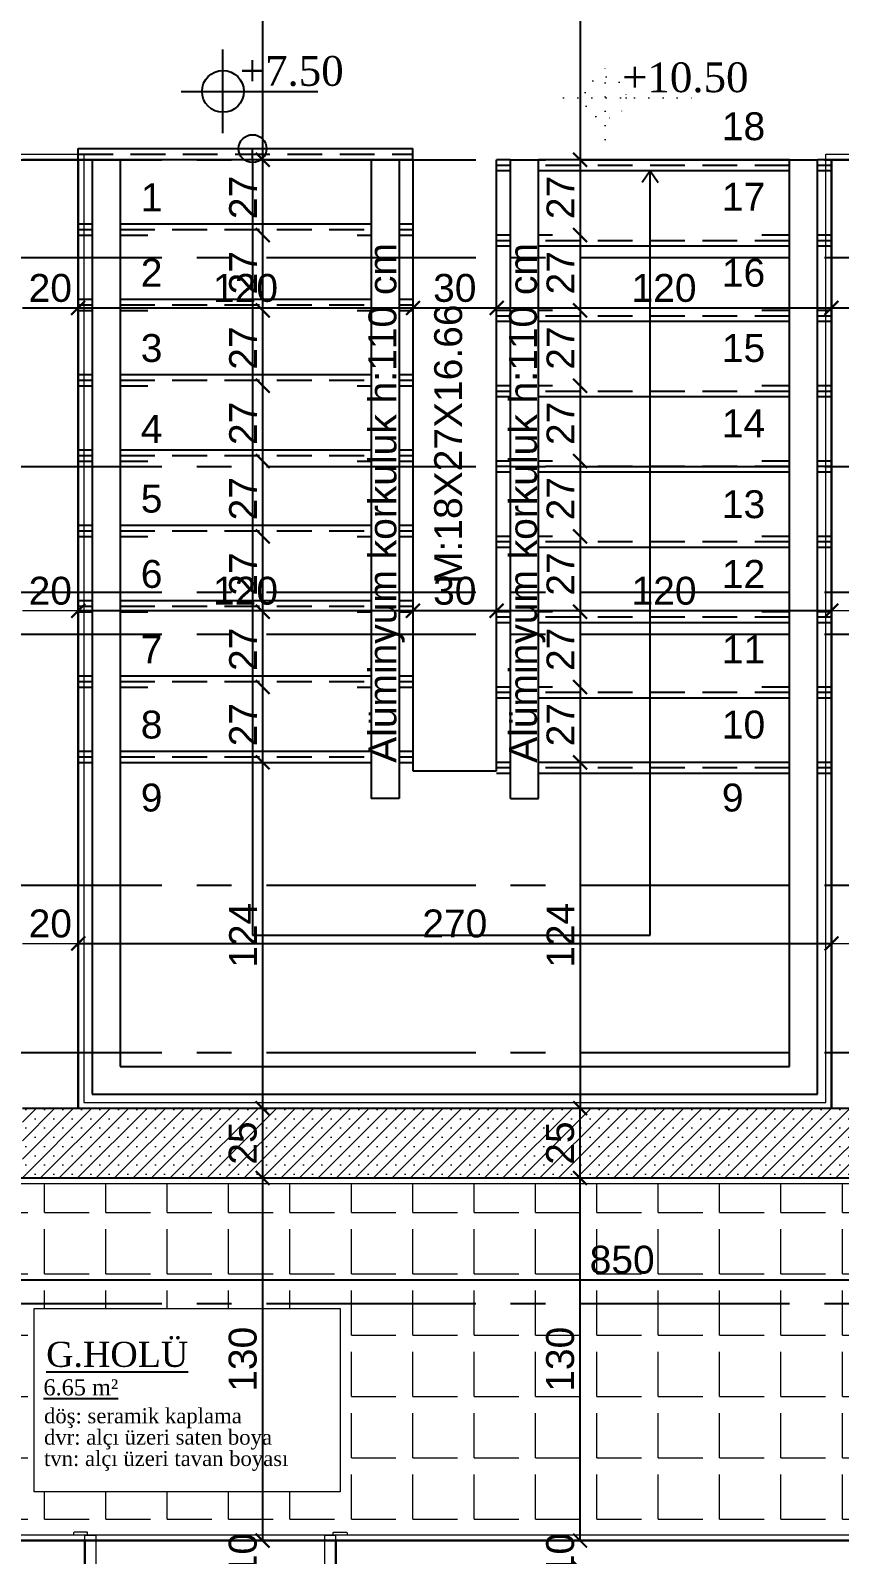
# Model space of a CAD drawing. Header units: millimetres. Extents: x 2778 to 13672, y 1832 to 5175.
# Drawn here: x 10459 to 10749, y 3115 to 3662 of the extents above; entities that cross this region are included whole.
import ezdxf

# ---------------------------------------------------------------- set-up
doc = ezdxf.new("R2010")
doc.units = ezdxf.units.MM
for name, pattern in [('CENTER2', [112.5, 75, -12.5, 12.5, -12.5]), ('DASHDOT2', [12.7, 6.35, -3.175, 0, -3.175]), ('DOTX2', [0.5, 0, -0.5]), ('HIDDEN2', [18.75, 12.5, -6.25])]:
    doc.linetypes.add(name, pattern=pattern)
for name, color, linetype, lineweight in [('aks', 251, 'DASHDOT2', 35), ('duvar', 232, 'Continuous', 30), ('ince', 37, 'Continuous', 0), ('iz', 1, 'DOTX2', 20), ('kapı', 3, 'Continuous', 18), ('merdiven', 25, 'Continuous', 0), ('sıva iç', 21, 'Continuous', 0), ('yazı', 11, 'Continuous', 20), ('z - tarama', 251, 'Continuous', 18), ('ölçü dış', 192, 'Continuous', 20), ('ÖLÇÜ İÇ', 7, 'Continuous', 9)]:
    doc.layers.add(name, color=color, linetype=linetype, lineweight=lineweight)
for name, color, linetype in [('İÇÖLÇÜ', 7, 'Continuous'), ('Kot', 7, 'Continuous'), ('Panel', 7, 'Continuous'), ('Yazi', 7, 'Continuous')]:
    doc.layers.add(name, color=color, linetype=linetype)
doc.styles.add('arial_1_18', font='arial.ttf', dxfattribs={"height": 0.2})
doc.styles.get("Standard").update_dxf_attribs({"font": 'arial.ttf'})
doc.styles.add('times new roman tur_1_18', font='times.ttf', dxfattribs={"height": 0.2})
doc.styles.add('Times roman', font='times.ttf')
doc.dimstyles.new('zulay iç ölçü', dxfattribs={"dimtxt": 10, "dimasz": 5, "dimexe": 0.18, "dimexo": 0, "dimgap": 2, "dimtad": 3, "dimdec": 0, "dimzin": 0, "dimdsep": 46, "dimtxsty": 'Standard', "dimblk": 'ARCHTICK', "dimcen": 0.09, "dimse1": 1, "dimse2": 1, "dimadec": 0, "dimazin": 0, "dimtfac": 1, "dimtdec": 0, "dimtix": 1, "dimtofl": 0, "dimtmove": 0, "dimatfit": 3, "dimldrblk": 'ARCHTICK', "dimfxl": 1, "dimtolj": 1, "dimtzin": 0, "dimarcsym": 0})

# ---------------------------------------------------------------- blocks, each defined once
blk = doc.blocks.new('IDE242Entity400')
at = {"layer": 'Panel', "linetype": 'Continuous', "lineweight": 5}
h = blk.add_hatch(dxfattribs=at)
h.set_pattern_fill('SACNCR', color=163, scale=50, style=0)
h.set_pattern_definition([(45, (0, 0), (-3.314563, 3.314563), []), (45, (3.3146, 0), (-3.314563, 3.314563), [0, -4.6875])])
h.paths.add_polyline_path([(1800, 785), (2110, 785), (2110, 760), (1800, 760)])
blk = doc.blocks.new('IDE242Entity402')
at = {"layer": 'Panel', "color": 164, "linetype": 'Continuous', "lineweight": -3}
blk.add_lwpolyline([(1800, 760), (2110, 760)], dxfattribs=at)
blk = doc.blocks.new('IDE242Entity404')
at = {"layer": 'Panel', "color": 164, "linetype": 'Continuous', "lineweight": -3}
blk.add_lwpolyline([(1800, 785), (2110, 785)], dxfattribs=at)
blk = doc.blocks.new('_ArchTick')
at = {"color": 0, "linetype": 'ByBlock', "const_width": 0.15}
blk.add_lwpolyline([(-0.5, -0.5), (0.5, 0.5)], dxfattribs=at)
blk = doc.blocks.new('sadsfsfsf')
at = {"layer": 'ince'}
for p, q in [((0.7, 0), (-0.7, 0)), ((0, 0.7), (0, -0.7))]:
    blk.add_line(p, q, dxfattribs=at)
for radius in [0.6, 0.45]:
    blk.add_circle((0, 0), radius, dxfattribs=at)
blk = doc.blocks.new('eddeded')
at = {"layer": 'duvar'}
for p, q in [((-48.21, 54.38), (-38.21, 54.38)), ((-48.21, -35.62), (-38.21, -35.62))]:
    blk.add_line(p, q, dxfattribs=at)
at = {"layer": 'ince'}
blk.add_line((-26.6, -23.78), (15.13, 17.96), dxfattribs=at)
for points in [[(-50.21, 53.38), (-50.96, 53.38, -0.414214), (-51.21, 53.63), (-51.21, 58.13, -0.414214), (-50.96, 58.38), (-50.21, 58.38)], [(-36.21, 53.38), (-35.46, 53.38, 0.414214), (-35.21, 53.63), (-35.21, 58.13, 0.414214), (-35.46, 58.38), (-36.21, 58.38)], [(-50.21, -34.62), (-50.96, -34.62, 0.414214), (-51.21, -34.87), (-51.21, -39.37, 0.414214), (-50.96, -39.62), (-50.21, -39.62)], [(-36.21, -34.62), (-35.46, -34.62, -0.414214), (-35.21, -34.87), (-35.21, -39.37, -0.414214), (-35.46, -39.62), (-36.21, -39.62)]]:
    blk.add_lwpolyline(points, format="xyb", dxfattribs=at)
for points in [[(-39.11, 51.33), (-39.11, 50.38), (-37.81, 50.68), (-37.81, 50.81, -0.112206), (-37.91, 50.76), (-38.72, 50.57, -0.482314), (-39.02, 50.82), (-39.02, 51.24, -0.414214), (-38.77, 51.49), (-37.97, 51.49, -0.170049), (-37.81, 51.43), (-37.81, 51.58), (-38.86, 51.58, 0.414214)], [(17.08, 23.59), (18.49, 25), (14.96, 28.54, 0.414214), (12.13, 28.54), (5.41, 21.82, 0.414214), (5.41, 21.11), (6.12, 20.4, 0.414214), (6.83, 20.4), (12.84, 26.41, -0.414214), (14.25, 26.41)], [(20.76, 19.91), (22.17, 21.32), (25.71, 17.79, -0.414214), (25.71, 14.96), (18.99, 8.24, -0.414214), (18.28, 8.24), (17.58, 8.95, -0.414214), (17.58, 9.66), (23.59, 15.67, 0.414214), (23.59, 17.08)], [(-39.11, -31.62), (-39.11, -32.57, 0.414214), (-38.86, -32.82), (-37.81, -32.82), (-37.81, -32.67, -0.170049), (-37.97, -32.73), (-38.77, -32.73, -0.414214), (-39.02, -32.48), (-39.02, -32.06, -0.482314), (-38.72, -31.81), (-37.91, -32, -0.112206), (-37.81, -32.05), (-37.81, -31.92)]]:
    blk.add_lwpolyline(points, format="xyb", close=True, dxfattribs=at)
for points in [[(20.04, 25.7), (19.62, 26.12), (15.96, 22.47), (16.38, 22.04)], [(22.87, 22.87), (23.29, 22.44), (19.64, 18.79), (19.21, 19.21)]]:
    blk.add_lwpolyline(points, dxfattribs=at)
at = {"layer": 'iz', "ltscale": 0.1}
for p, q in [((-48.21, -35.62), (-48.21, 54.38)), ((-38.21, -35.62), (-38.21, 54.38)), ((-36.21, -32.82), (49.19, -32.82))]:
    blk.add_line(p, q, dxfattribs=at)
blk.add_arc((-36.22, -32.83), 85.41, 0.0042, 89.9958, dxfattribs=at)
at = {"layer": 'kapı'}
for p, q in [((13.72, 19.37), (16.54, 16.54)), ((-28.02, -22.36), (-25.19, -25.19))]:
    blk.add_line(p, q, dxfattribs=at)
for points in [[(-36.21, 54.38), (-36.21, 51.58), (-38.86, 51.58, 0.414214), (-39.11, 51.33), (-39.11, 50.38), (-50.21, 50.38), (-50.21, 54.38)], [(-50.21, -35.62), (-50.21, -31.62), (-39.11, -31.62), (-39.11, -32.57, 0.414214), (-38.86, -32.82), (-36.21, -32.82), (-36.21, -35.62), (-36.21, -35.62)]]:
    blk.add_lwpolyline(points, format="xyb", dxfattribs=at)
blk.add_lwpolyline([(-36.21, -32.82), (-35.15, -31.76), (-33.46, -33.46), (25.87, 25.87), (24.17, 27.57), (23.47, 26.86), (22.33, 27.99), (-37.35, -31.69), (-36.21, -32.82)], dxfattribs=at)
at = {"layer": 'sıva iç'}
for p, q in [((-48.21, 54.38), (-50.21, 54.38)), ((-38.21, 54.38), (-36.21, 54.38)), ((-48.21, -35.62), (-50.21, -35.62)), ((-36.21, -35.62), (-38.21, -35.62))]:
    blk.add_line(p, q, dxfattribs=at)
at = {"layer": 'ölçü dış'}
blk.add_line((-38.21, -35.62), (-48.21, -35.62), dxfattribs=at)
at = {"layer": 'ince', "rotation": 90}
blk.add_blockref('sadsfsfsf', (-35.15, -32.82), dxfattribs=at)
at = {"layer": 'yazı'}
blk.add_text('K2 90/210', height=6.328, rotation=45, dxfattribs=at).set_placement((-20.24, -32.71))
blk = doc.blocks.new('*D3369')
at = {"layer": 'Defpoints', "color": 0, "transparency": 16777216}
for p in [(10246.17, 3213.76), (11096.17, 3213.76), (11096.17, 3213.76)]:
    blk.add_point(p, dxfattribs=at)
at = {"layer": 'ÖLÇÜ İÇ', "color": 0, "lineweight": -2, "transparency": 16777216}
blk.add_line((10246.17, 3213.76), (11096.17, 3213.76), dxfattribs=at)
at = {"layer": 'ÖLÇÜ İÇ', "color": 0, "lineweight": -2, "transparency": 16777216, "xscale": 5, "yscale": 5, "zscale": 5, "rotation": 180}
blk.add_blockref('_ArchTick', (10246.17, 3213.76), dxfattribs=at)
at = {"layer": 'ÖLÇÜ İÇ', "color": 0, "lineweight": -2, "transparency": 16777216, "xscale": 5, "yscale": 5, "zscale": 5}
blk.add_blockref('_ArchTick', (11096.17, 3213.76), dxfattribs=at)
at = {"layer": 'ÖLÇÜ İÇ', "color": 0, "transparency": 16777216, "insert": (10671.17, 3220.87), "char_height": 10, "attachment_point": 5}
blk.add_mtext('\\A1;850', dxfattribs=at)
blk = doc.blocks.new('*D3416')
at = {"layer": 'Defpoints', "color": 0, "transparency": 16777216}
for p in [(10656.08, 3120.23), (10656.08, 3120.23), (10656.08, 3110.23)]:
    blk.add_point(p, dxfattribs=at)
at = {"layer": 'ÖLÇÜ İÇ', "color": 0, "lineweight": -2, "transparency": 16777216}
for p, q in [((10656.08, 3120.23), (10656.08, 3125.23)), ((10656.08, 3110.23), (10656.08, 3105.23))]:
    blk.add_line(p, q, dxfattribs=at)
at = {"layer": 'ÖLÇÜ İÇ', "color": 0, "lineweight": -2, "transparency": 16777216, "xscale": 5, "yscale": 5, "zscale": 5}
for p, rotation in [((10656.08, 3120.23), 270), ((10656.08, 3110.23), 90)]:
    blk.add_blockref('_ArchTick', p, dxfattribs=dict(at, rotation=rotation))
at = {"layer": 'ÖLÇÜ İÇ', "color": 0, "transparency": 16777216, "insert": (10648.97, 3115.23), "char_height": 10, "attachment_point": 5, "rotation": 90}
blk.add_mtext('\\A1;10', dxfattribs=at)
blk = doc.blocks.new('*D3417')
at = {"layer": 'Defpoints', "color": 0, "transparency": 16777216}
for p in [(10656.08, 3250.23), (10656.08, 3250.23), (10656.08, 3120.23)]:
    blk.add_point(p, dxfattribs=at)
at = {"layer": 'ÖLÇÜ İÇ', "color": 0, "lineweight": -2, "transparency": 16777216}
blk.add_line((10656.08, 3120.23), (10656.08, 3250.23), dxfattribs=at)
at = {"layer": 'ÖLÇÜ İÇ', "color": 0, "lineweight": -2, "transparency": 16777216, "xscale": 5, "yscale": 5, "zscale": 5}
for p, rotation in [((10656.08, 3250.23), 90), ((10656.08, 3120.23), 270)]:
    blk.add_blockref('_ArchTick', p, dxfattribs=dict(at, rotation=rotation))
at = {"layer": 'ÖLÇÜ İÇ', "color": 0, "transparency": 16777216, "insert": (10648.97, 3185.23), "char_height": 10, "attachment_point": 5, "rotation": 90}
blk.add_mtext('\\A1;130', dxfattribs=at)
blk = doc.blocks.new('*D3418')
at = {"layer": 'Defpoints', "color": 0, "transparency": 16777216}
for p in [(10656.08, 3275.23), (10656.08, 3275.23), (10656.08, 3250.23)]:
    blk.add_point(p, dxfattribs=at)
at = {"layer": 'ÖLÇÜ İÇ', "color": 0, "lineweight": -2, "transparency": 16777216}
blk.add_line((10656.08, 3250.23), (10656.08, 3275.23), dxfattribs=at)
at = {"layer": 'ÖLÇÜ İÇ', "color": 0, "lineweight": -2, "transparency": 16777216, "xscale": 5, "yscale": 5, "zscale": 5}
for p, rotation in [((10656.08, 3275.23), 90), ((10656.08, 3250.23), 270)]:
    blk.add_blockref('_ArchTick', p, dxfattribs=dict(at, rotation=rotation))
at = {"layer": 'ÖLÇÜ İÇ', "color": 0, "transparency": 16777216, "insert": (10648.97, 3262.73), "char_height": 10, "attachment_point": 5, "rotation": 90}
blk.add_mtext('\\A1;25', dxfattribs=at)

msp = doc.modelspace()

# ---------------------------------------------------------------- hatches: boundary and pattern name
at = {"layer": 'z - tarama', "true_color": 0xffffff}
h = msp.add_hatch(dxfattribs=at)
h.set_pattern_fill('ANGLE', scale=80, style=0)
h.set_pattern_definition([(0, (-1051519.92, 410259.85), (0, 22), [16, -6]), (90, (-1051519.92, 410259.85), (-22, 1e-15), [16, -6])])
h.paths.add_polyline_path([(10766.17, 3205.23), (10456.17, 3205.23), (10456.17, 3248.23), (10754.17, 3248.23), (10754.17, 3233.23), (10766.17, 3233.23)])
h.paths.add_polyline_path([(10766.17, 3137.23), (10754.17, 3137.23), (10754.17, 3122.23), (10572.54, 3122.23), (10572.54, 3123.23), (10567.54, 3123.23), (10567.54, 3122.23), (10564.54, 3122.23), (10479.54, 3122.23), (10479.54, 3123.23), (10474.54, 3123.23), (10474.54, 3122.23), (10456.17, 3122.23), (10456.17, 3205.23), (10766.17, 3205.23)])
h.paths.add_polyline_path([(10570.1, 3203.41), (10460.34, 3203.41), (10460.34, 3137.74), (10570.1, 3137.74)], flags=16)
h.paths.add_polyline_path([(10966.29, 3144.37), (11076.05, 3144.37), (11076.05, 3205.23), (11094.17, 3205.23), (11094.17, 3122.23), (10880.53, 3122.23), (10880.53, 3123.23), (10875.53, 3123.23), (10875.53, 3122.23), (10872.53, 3122.23), (10787.53, 3122.23), (10787.53, 3123.23), (10782.53, 3123.23), (10782.53, 3122.23), (10768.17, 3122.23), (10768.17, 3137.23), (10766.17, 3137.23), (10766.17, 3205.23), (10966.29, 3205.23)])
h.paths.add_polyline_path([(11094.17, 3205.23), (11076.05, 3205.23), (11076.05, 3210.04), (10966.29, 3210.04), (10966.29, 3205.23), (10766.17, 3205.23), (10766.17, 3233.23), (10768.17, 3233.23), (10768.17, 3248.23), (10772.44, 3248.23), (10772.44, 3247.23), (10777.44, 3247.23), (10777.44, 3248.23), (10780.44, 3248.23), (10865.44, 3248.23), (10865.44, 3247.23), (10870.44, 3247.23), (10870.44, 3248.23), (10898.17, 3248.23), (10938.17, 3248.23), (10938.17, 3250.23), (11094.17, 3250.23)])
h.paths.add_polyline_path([(11094.17, 3250.23), (10938.17, 3250.23), (10938.17, 3295.23), (11094.17, 3295.23)])
h.paths.add_polyline_path([(11094.17, 3295.23), (10938.17, 3295.23), (10938.17, 3355.23), (11094.17, 3355.23)])
h.paths.add_polyline_path([(11096.17, 3357.23), (11094.17, 3357.23), (11094.17, 3355.23), (10938.17, 3355.23), (10938.17, 3445.23), (10958.32, 3445.23), (10958.32, 3387.83, 0.192382), (11024.05, 3414.1), (11024.08, 3414.08), (11025.77, 3415.78, 0.094205), (11045.82, 3445.23), (11096.17, 3445.23)])
h.paths.add_polyline_path([(11496.17, 3357.23), (11223.67, 3357.23), (11223.67, 3358.23), (11218.67, 3358.23), (11218.67, 3357.23), (11215.67, 3357.23), (11130.67, 3357.23), (11130.67, 3358.23), (11125.67, 3358.23), (11125.67, 3357.23), (11096.17, 3357.23), (11096.17, 3445.23), (11496.17, 3445.23)])
h.paths.add_polyline_path([(11624.17, 3365.16), (11623.17, 3365.16), (11623.17, 3360.16), (11624.17, 3360.16), (11624.17, 3357.23), (11597.73, 3357.23), (11597.73, 3358.23), (11592.73, 3358.23), (11592.73, 3357.23), (11589.73, 3357.23), (11504.73, 3357.23), (11504.73, 3358.23), (11499.73, 3358.23), (11499.73, 3357.23), (11496.17, 3357.23), (11496.17, 3445.23), (11624.17, 3445.23)])
h.paths.add_polyline_path([(11624.17, 3458.16), (11623.17, 3458.16), (11623.17, 3453.16), (11624.17, 3453.16), (11624.17, 3450.16), (11624.17, 3445.23), (11496.17, 3445.23), (11496.17, 3483.23), (11624.17, 3483.23)])
h.paths.add_polyline_path([(11496.17, 3445.23), (11096.17, 3445.23), (11096.17, 3483.23), (11496.17, 3483.23)])
h.paths.add_polyline_path([(11096.17, 3445.23), (11045.82, 3445.23, 0.101272), (11054.52, 3482.49, 0.416493), (11054.77, 3482.23), (11059.52, 3482.23), (11059.52, 3483.23), (11096.17, 3483.23)])
h.paths.add_polyline_path([(10992.92, 3445.23), (10938.17, 3445.23), (10938.17, 3453.23), (10938.17, 3483.23), (10951.52, 3483.23), (10951.52, 3482.23), (10956.52, 3482.23), (10956.52, 3483.23), (10958.32, 3483.23), (10959.38, 3482.17), (10957.68, 3480.48)])
h.paths.add_polyline_path([(10958.32, 3482.62), (10958.32, 3482.77, -0.414214), (10958.92, 3482.17), (10958.77, 3482.17, 0.414214)], flags=16)
h.paths.add_polyline_path([(10462.12, 3182.37), (10535.03, 3182.37), (10535.03, 3171.54), (10462.12, 3171.54)], flags=8)
h.paths.add_polyline_path([(10462.12, 3190.04), (10545.61, 3190.04), (10545.61, 3179.19), (10462.12, 3179.19)], flags=8)
h.paths.add_polyline_path([(10462.12, 3197.7), (10551.35, 3197.7), (10551.35, 3186.85), (10462.12, 3186.85)], flags=8)
h.paths.add_polyline_path([(10462.26, 3170.43), (10491.4, 3170.43), (10491.4, 3161.62), (10462.26, 3161.62)], flags=8)
h.paths.add_polyline_path([(10461.87, 3161.67), (10517.31, 3161.67), (10517.31, 3144.74), (10461.87, 3144.74)], flags=8)
h.paths.add_polyline_path([(10895.13, 3484.07), (10955.52, 3484.07), (10955.52, 3469.96), (10895.13, 3469.96)], flags=9)
h.paths.add_polyline_path([(10311.17, 3248.23), (10311.17, 3205.23), (10456.17, 3205.23), (10456.17, 3248.23), (10450.02, 3248.23), (10450.02, 3247.23), (10445.02, 3247.23), (10445.02, 3248.23), (10357.02, 3248.23), (10357.02, 3247.23), (10352.02, 3247.23), (10352.02, 3248.23)])
h.paths.add_polyline_path([(10311.17, 3205.23), (10311.17, 3122.23), (10349.44, 3122.23), (10349.44, 3123.23), (10354.44, 3123.23), (10354.44, 3122.23), (10442.44, 3122.23), (10442.44, 3123.23), (10447.44, 3123.23), (10447.44, 3122.23), (10456.17, 3122.23), (10456.17, 3205.23)])

# ---------------------------------------------------------------- linework, layer by layer
at = {"layer": 'aks', "color": 251, "linetype": 'CENTER2', "lineweight": -3}
for points in [[(8406.17, 3615.23), (13636.17, 3615.23)], [(8406.17, 3580.23), (13636.17, 3580.23)], [(8406.17, 3505.23), (13636.17, 3505.23)], [(8406.17, 3460.23), (13636.17, 3460.23)], [(8406.17, 3445.23), (13636.17, 3445.23)], [(8406.17, 3355.23), (13636.17, 3355.23)], [(8406.17, 3295.23), (13636.17, 3295.23)], [(8406.17, 3250.23), (13636.17, 3250.23)], [(8406.17, 3205.23), (13636.17, 3205.23)]]:
    msp.add_lwpolyline(points, dxfattribs=at)
at = {"layer": 'duvar', "lineweight": 30}
for p, q in [((10456.17, 3615.23), (10476.17, 3615.23)), ((10476.17, 3615.23), (10476.17, 3275.23)), ((10746.17, 3275.23), (10746.17, 3615.23)), ((10746.17, 3615.23), (10846.17, 3615.23)), ((10756.17, 3120.23), (10246.17, 3120.23))]:
    msp.add_line(p, q, dxfattribs=at)
at = {"layer": 'iz', "ltscale": 10}
for p, q in [((10665.12, 3622.48), (10665.12, 3652.48)), ((10650.12, 3637.48), (10699.12, 3637.48))]:
    msp.add_line(p, q, dxfattribs=at)
msp.add_circle((10665.12, 3637.48), 7.5, dxfattribs=at)
at = {"layer": 'İÇÖLÇÜ'}
for p, q in [((10542.31, 3615.23), (10542.31, 3805.23)), ((10656.08, 3805.23), (10656.08, 3615.23)), ((10542.31, 3588.23), (10542.31, 3615.23)), ((10656.08, 3615.23), (10656.08, 3588.23)), ((10542.31, 3561.23), (10542.31, 3588.23)), ((10656.08, 3588.23), (10656.08, 3561.23)), ((10456.17, 3562.14), (10476.17, 3562.14)), ((10476.17, 3562.14), (10596.17, 3562.14)), ((10542.31, 3534.23), (10542.31, 3561.23)), ((10596.17, 3562.14), (10626.17, 3562.14)), ((10626.17, 3562.14), (10746.17, 3562.14)), ((10656.08, 3561.23), (10656.08, 3534.23)), ((10746.17, 3562.14), (10766.17, 3562.14)), ((10542.31, 3507.23), (10542.31, 3534.23)), ((10656.08, 3534.23), (10656.08, 3507.23)), ((10542.31, 3480.23), (10542.31, 3507.23)), ((10656.08, 3507.23), (10656.08, 3480.23)), ((10542.31, 3453.23), (10542.31, 3480.23)), ((10656.08, 3480.23), (10656.08, 3453.23)), ((10596.17, 3453.58), (10476.17, 3453.58)), ((10542.31, 3426.23), (10542.31, 3453.23)), ((10626.17, 3453.58), (10596.17, 3453.58)), ((10746.17, 3453.58), (10626.17, 3453.58)), ((10656.08, 3453.23), (10656.08, 3426.23)), ((10542.31, 3399.23), (10542.31, 3426.23)), ((10656.08, 3426.23), (10656.08, 3399.23)), ((10542.31, 3275.23), (10542.31, 3399.23)), ((10656.08, 3399.23), (10656.08, 3275.23)), ((10476.17, 3334.3), (10746.17, 3334.3)), ((10542.31, 3250.23), (10542.31, 3275.23)), ((10542.31, 3120.23), (10542.31, 3250.23)), ((10542.31, 3120.23), (10542.31, 3125.23))]:
    msp.add_line(p, q, dxfattribs=at)
at = {"layer": 'Kot', "color": 11, "linetype": 'Continuous', "lineweight": -3}
for p, q in [((10528.06, 3624.76), (10528.06, 3654.76)), ((10513.06, 3639.76), (10562.06, 3639.76))]:
    msp.add_line(p, q, dxfattribs=at)
msp.add_circle((10528.06, 3639.76), 7.5, dxfattribs=at)
at = {"layer": 'merdiven', "color": 171, "linetype": 'Continuous', "lineweight": -3}
for p, q in [((10481.17, 3615.23), (10481.17, 3280.23)), ((10491.17, 3615.23), (10491.17, 3290.23)), ((10491.17, 3403.23), (10581.17, 3403.23)), ((10491.17, 3399.23), (10581.17, 3399.23)), ((10491.17, 3399.23), (10581.17, 3399.23)), ((10491.17, 3290.23), (10731.17, 3290.23)), ((10481.17, 3280.23), (10486.17, 3280.23))]:
    msp.add_line(p, q, dxfattribs=at)
at = {"layer": 'merdiven', "color": 171, "linetype": 'HIDDEN2', "lineweight": -3}
msp.add_line((10491.17, 3401.23), (10581.17, 3401.23), dxfattribs=at)
at = {"layer": 'merdiven', "color": 171, "linetype": 'Continuous', "lineweight": -3}
for points in [[(10476.17, 3619.23), (10596.17, 3619.23)], [(10476.17, 3615.23), (10476.17, 3619.23)], [(10596.17, 3615.23), (10596.17, 3619.23)], [(10481.17, 3615.23), (10476.17, 3615.23)], [(10476.17, 3615.23), (10476.17, 3399.23)], [(10491.17, 3615.23), (10481.17, 3615.23)], [(10491.17, 3615.23), (10481.17, 3615.23)], [(10581.17, 3615.23), (10491.17, 3615.23)], [(10581.17, 3615.23), (10581.17, 3394.23)], [(10591.17, 3615.23), (10581.17, 3615.23)], [(10591.17, 3615.23), (10581.17, 3615.23)], [(10591.17, 3615.23), (10591.17, 3404.23)], [(10596.17, 3615.23), (10591.17, 3615.23)], [(10596.17, 3615.23), (10596.17, 3399.23)], [(10626.17, 3399.23), (10626.17, 3615.23)], [(10631.17, 3615.23), (10626.17, 3615.23)], [(10631.17, 3399.23), (10631.17, 3615.23)], [(10631.17, 3615.23), (10641.17, 3615.23)], [(10641.17, 3399.23), (10641.17, 3615.23)], [(10731.17, 3615.23), (10641.17, 3615.23)], [(10731.17, 3399.23), (10731.17, 3615.23)], [(10731.17, 3615.23), (10741.17, 3615.23)], [(10741.17, 3399.23), (10741.17, 3615.23)], [(10746.17, 3615.23), (10741.17, 3615.23)], [(10746.17, 3399.23), (10746.17, 3615.23)], [(10631.17, 3611.23), (10626.17, 3611.23)], [(10731.17, 3611.23), (10641.17, 3611.23)], [(10746.17, 3611.23), (10741.17, 3611.23)], [(10476.17, 3592.23), (10481.17, 3592.23)], [(10491.17, 3592.23), (10581.17, 3592.23)], [(10591.17, 3592.23), (10596.17, 3592.23)], [(10631.17, 3584.23), (10626.17, 3584.23)], [(10731.17, 3584.23), (10641.17, 3584.23)], [(10746.17, 3584.23), (10741.17, 3584.23)], [(10476.17, 3565.23), (10481.17, 3565.23)], [(10491.17, 3565.23), (10581.17, 3565.23)], [(10591.17, 3565.23), (10596.17, 3565.23)], [(10631.17, 3557.23), (10626.17, 3557.23)], [(10731.17, 3557.23), (10641.17, 3557.23)], [(10746.17, 3557.23), (10741.17, 3557.23)], [(10476.17, 3538.23), (10481.17, 3538.23)], [(10491.17, 3538.23), (10581.17, 3538.23)], [(10591.17, 3538.23), (10596.17, 3538.23)], [(10631.17, 3530.23), (10626.17, 3530.23)], [(10731.17, 3530.23), (10641.17, 3530.23)], [(10746.17, 3530.23), (10741.17, 3530.23)], [(10476.17, 3511.23), (10481.17, 3511.23)], [(10491.17, 3511.23), (10581.17, 3511.23)], [(10591.17, 3511.23), (10596.17, 3511.23)], [(10631.17, 3503.23), (10626.17, 3503.23)], [(10731.17, 3503.23), (10641.17, 3503.23)], [(10746.17, 3503.23), (10741.17, 3503.23)], [(10476.17, 3484.23), (10481.17, 3484.23)], [(10491.17, 3484.23), (10581.17, 3484.23)], [(10591.17, 3484.23), (10596.17, 3484.23)], [(10631.17, 3476.23), (10626.17, 3476.23)], [(10731.17, 3476.23), (10641.17, 3476.23)], [(10746.17, 3476.23), (10741.17, 3476.23)], [(10476.17, 3457.23), (10481.17, 3457.23)], [(10491.17, 3457.23), (10581.17, 3457.23)], [(10591.17, 3457.23), (10596.17, 3457.23)], [(10631.17, 3449.23), (10626.17, 3449.23)], [(10731.17, 3449.23), (10641.17, 3449.23)], [(10746.17, 3449.23), (10741.17, 3449.23)], [(10476.17, 3430.23), (10481.17, 3430.23)], [(10491.17, 3430.23), (10581.17, 3430.23)], [(10591.17, 3430.23), (10596.17, 3430.23)], [(10631.17, 3422.23), (10626.17, 3422.23)], [(10731.17, 3422.23), (10641.17, 3422.23)], [(10746.17, 3422.23), (10741.17, 3422.23)], [(10591.17, 3404.23), (10591.17, 3386.23)], [(10476.17, 3403.23), (10481.17, 3403.23)], [(10476.17, 3399.23), (10481.17, 3399.23)], [(10476.17, 3399.23), (10481.17, 3399.23)], [(10476.17, 3399.23), (10476.17, 3275.23)], [(10591.17, 3403.23), (10596.17, 3403.23)], [(10591.17, 3399.23), (10596.17, 3399.23)], [(10591.17, 3399.23), (10596.17, 3399.23)], [(10596.17, 3399.23), (10596.17, 3396.23)], [(10626.17, 3396.23), (10626.17, 3399.23)], [(10631.17, 3399.23), (10626.17, 3399.23)], [(10631.17, 3399.23), (10626.17, 3399.23)], [(10631.17, 3386.23), (10631.17, 3399.23)], [(10641.17, 3386.23), (10641.17, 3399.23)], [(10731.17, 3399.23), (10641.17, 3399.23)], [(10731.17, 3399.23), (10641.17, 3399.23)], [(10731.17, 3290.23), (10731.17, 3399.23)], [(10741.17, 3280.23), (10741.17, 3399.23)], [(10746.17, 3399.23), (10741.17, 3399.23)], [(10746.17, 3399.23), (10741.17, 3399.23)], [(10746.17, 3275.23), (10746.17, 3399.23)], [(10581.17, 3394.23), (10581.17, 3386.23)], [(10596.17, 3396.23), (10626.17, 3396.23)], [(10631.17, 3395.23), (10626.17, 3395.23)], [(10731.17, 3395.23), (10641.17, 3395.23)], [(10746.17, 3395.23), (10741.17, 3395.23)], [(10591.17, 3386.23), (10581.17, 3386.23)], [(10631.17, 3386.23), (10641.17, 3386.23)], [(10486.17, 3280.23), (10741.17, 3280.23)], [(10476.17, 3275.23), (10746.17, 3275.23)]]:
    msp.add_lwpolyline(points, dxfattribs=at)
at = {"layer": 'merdiven', "color": 171, "linetype": 'HIDDEN2', "lineweight": -3}
for points in [[(10476.17, 3617.23), (10596.17, 3617.23)], [(10476.17, 3615.23), (10481.17, 3615.23)], [(10481.17, 3615.23), (10491.17, 3615.23)], [(10491.17, 3615.23), (10501.17, 3615.23)], [(10576.17, 3615.23), (10581.17, 3615.23)], [(10581.17, 3615.23), (10591.17, 3615.23)], [(10591.17, 3615.23), (10596.17, 3615.23)], [(10631.17, 3615.23), (10626.17, 3615.23)], [(10631.17, 3613.23), (10626.17, 3613.23)], [(10646.17, 3615.23), (10641.17, 3615.23)], [(10731.17, 3613.23), (10641.17, 3613.23)], [(10731.17, 3615.23), (10721.17, 3615.23)], [(10746.17, 3615.23), (10741.17, 3615.23)], [(10746.17, 3613.23), (10741.17, 3613.23)], [(10476.17, 3590.23), (10481.17, 3590.23)], [(10491.17, 3590.23), (10581.17, 3590.23)], [(10591.17, 3590.23), (10596.17, 3590.23)], [(10476.17, 3588.23), (10481.17, 3588.23)], [(10491.17, 3588.23), (10501.17, 3588.23)], [(10576.17, 3588.23), (10581.17, 3588.23)], [(10591.17, 3588.23), (10596.17, 3588.23)], [(10631.17, 3588.23), (10626.17, 3588.23)], [(10631.17, 3586.23), (10626.17, 3586.23)], [(10646.17, 3588.23), (10641.17, 3588.23)], [(10731.17, 3586.23), (10641.17, 3586.23)], [(10731.17, 3588.23), (10721.17, 3588.23)], [(10746.17, 3588.23), (10741.17, 3588.23)], [(10746.17, 3586.23), (10741.17, 3586.23)], [(10476.17, 3563.23), (10481.17, 3563.23)], [(10491.17, 3563.23), (10581.17, 3563.23)], [(10591.17, 3563.23), (10596.17, 3563.23)], [(10476.17, 3561.23), (10481.17, 3561.23)], [(10491.17, 3561.23), (10501.17, 3561.23)], [(10576.17, 3561.23), (10581.17, 3561.23)], [(10591.17, 3561.23), (10596.17, 3561.23)], [(10631.17, 3561.23), (10626.17, 3561.23)], [(10631.17, 3559.23), (10626.17, 3559.23)], [(10646.17, 3561.23), (10641.17, 3561.23)], [(10731.17, 3559.23), (10641.17, 3559.23)], [(10731.17, 3561.23), (10721.17, 3561.23)], [(10746.17, 3561.23), (10741.17, 3561.23)], [(10746.17, 3559.23), (10741.17, 3559.23)], [(10476.17, 3536.23), (10481.17, 3536.23)], [(10491.17, 3536.23), (10581.17, 3536.23)], [(10591.17, 3536.23), (10596.17, 3536.23)], [(10476.17, 3534.23), (10481.17, 3534.23)], [(10491.17, 3534.23), (10501.17, 3534.23)], [(10576.17, 3534.23), (10581.17, 3534.23)], [(10591.17, 3534.23), (10596.17, 3534.23)], [(10631.17, 3534.23), (10626.17, 3534.23)], [(10631.17, 3532.23), (10626.17, 3532.23)], [(10646.17, 3534.23), (10641.17, 3534.23)], [(10731.17, 3532.23), (10641.17, 3532.23)], [(10731.17, 3534.23), (10721.17, 3534.23)], [(10746.17, 3534.23), (10741.17, 3534.23)], [(10746.17, 3532.23), (10741.17, 3532.23)], [(10476.17, 3509.23), (10481.17, 3509.23)], [(10491.17, 3509.23), (10581.17, 3509.23)], [(10591.17, 3509.23), (10596.17, 3509.23)], [(10476.17, 3507.23), (10481.17, 3507.23)], [(10491.17, 3507.23), (10501.17, 3507.23)], [(10576.17, 3507.23), (10581.17, 3507.23)], [(10591.17, 3507.23), (10596.17, 3507.23)], [(10631.17, 3507.23), (10626.17, 3507.23)], [(10631.17, 3505.23), (10626.17, 3505.23)], [(10646.17, 3507.23), (10641.17, 3507.23)], [(10731.17, 3505.23), (10641.17, 3505.23)], [(10731.17, 3507.23), (10721.17, 3507.23)], [(10746.17, 3507.23), (10741.17, 3507.23)], [(10746.17, 3505.23), (10741.17, 3505.23)], [(10476.17, 3482.23), (10481.17, 3482.23)], [(10491.17, 3482.23), (10581.17, 3482.23)], [(10591.17, 3482.23), (10596.17, 3482.23)], [(10476.17, 3480.23), (10481.17, 3480.23)], [(10491.17, 3480.23), (10501.17, 3480.23)], [(10576.17, 3480.23), (10581.17, 3480.23)], [(10591.17, 3480.23), (10596.17, 3480.23)], [(10631.17, 3480.23), (10626.17, 3480.23)], [(10631.17, 3478.23), (10626.17, 3478.23)], [(10646.17, 3480.23), (10641.17, 3480.23)], [(10731.17, 3478.23), (10641.17, 3478.23)], [(10731.17, 3480.23), (10721.17, 3480.23)], [(10746.17, 3480.23), (10741.17, 3480.23)], [(10746.17, 3478.23), (10741.17, 3478.23)], [(10476.17, 3455.23), (10481.17, 3455.23)], [(10476.17, 3453.23), (10481.17, 3453.23)], [(10491.17, 3455.23), (10581.17, 3455.23)], [(10491.17, 3453.23), (10501.17, 3453.23)], [(10576.17, 3453.23), (10581.17, 3453.23)], [(10591.17, 3455.23), (10596.17, 3455.23)], [(10591.17, 3453.23), (10596.17, 3453.23)], [(10631.17, 3453.23), (10626.17, 3453.23)], [(10646.17, 3453.23), (10641.17, 3453.23)], [(10731.17, 3453.23), (10721.17, 3453.23)], [(10746.17, 3453.23), (10741.17, 3453.23)], [(10631.17, 3451.23), (10626.17, 3451.23)], [(10731.17, 3451.23), (10641.17, 3451.23)], [(10746.17, 3451.23), (10741.17, 3451.23)], [(10476.17, 3428.23), (10481.17, 3428.23)], [(10476.17, 3426.23), (10481.17, 3426.23)], [(10491.17, 3428.23), (10581.17, 3428.23)], [(10491.17, 3426.23), (10501.17, 3426.23)], [(10576.17, 3426.23), (10581.17, 3426.23)], [(10591.17, 3428.23), (10596.17, 3428.23)], [(10591.17, 3426.23), (10596.17, 3426.23)], [(10631.17, 3426.23), (10626.17, 3426.23)], [(10646.17, 3426.23), (10641.17, 3426.23)], [(10731.17, 3426.23), (10721.17, 3426.23)], [(10746.17, 3426.23), (10741.17, 3426.23)], [(10631.17, 3424.23), (10626.17, 3424.23)], [(10731.17, 3424.23), (10641.17, 3424.23)], [(10746.17, 3424.23), (10741.17, 3424.23)], [(10476.17, 3401.23), (10481.17, 3401.23)], [(10476.17, 3399.23), (10481.17, 3399.23)], [(10576.17, 3399.23), (10581.17, 3399.23)], [(10591.17, 3401.23), (10596.17, 3401.23)], [(10591.17, 3399.23), (10596.17, 3399.23)], [(10631.17, 3399.23), (10626.17, 3399.23)], [(10646.17, 3399.23), (10641.17, 3399.23)], [(10731.17, 3399.23), (10721.17, 3399.23)], [(10746.17, 3399.23), (10741.17, 3399.23)], [(10631.17, 3397.23), (10626.17, 3397.23)], [(10731.17, 3397.23), (10641.17, 3397.23)], [(10746.17, 3397.23), (10741.17, 3397.23)]]:
    msp.add_lwpolyline(points, dxfattribs=at)
at = {"layer": 'merdiven', "color": 251, "linetype": 'Continuous', "lineweight": -3}
for points in [[(10538.67, 3615.23), (10538.67, 3619.23)], [(10538.67, 3615.23), (10538.67, 3399.23)], [(10681.17, 3611.23), (10678.3, 3607.14)], [(10681.17, 3399.23), (10681.17, 3611.23)], [(10681.17, 3611.23), (10684.04, 3607.14)], [(10538.67, 3399.23), (10538.67, 3337.23)], [(10681.17, 3337.23), (10681.17, 3399.23)], [(10538.67, 3337.23), (10681.17, 3337.23)]]:
    msp.add_lwpolyline(points, dxfattribs=at)
msp.add_circle((10538.67, 3619.23), 5, dxfattribs=at)
at = {"layer": 'sıva iç'}
for p, q in [((10454.17, 3617.23), (10478.17, 3617.23)), ((10478.17, 3617.23), (10478.17, 3277.23)), ((10744.17, 3617.23), (10848.17, 3617.23)), ((10744.17, 3277.23), (10744.17, 3617.23)), ((10478.17, 3277.23), (10744.17, 3277.23))]:
    msp.add_line(p, q, dxfattribs=at)
msp.add_lwpolyline([(11624.17, 3483.23), (11624.17, 3357.23), (11094.17, 3357.23), (11094.17, 3122.23), (10768.17, 3122.23), (10768.17, 3137.23), (10754.17, 3137.23), (10754.17, 3122.23), (10248.17, 3122.23), (10248.17, 3248.23), (10754.17, 3248.23), (10754.17, 3233.23), (10768.17, 3233.23), (10768.17, 3248.23), (10898.17, 3248.23), (10898.17, 3453.23), (10938.17, 3453.23), (10938.17, 3483.23)], close=True, dxfattribs=at)
at = {"layer": 'yazı'}
msp.add_lwpolyline([(10460.34, 3203.41), (10570.1, 3203.41), (10570.1, 3137.74), (10460.34, 3137.74)], close=True, dxfattribs=at)
at = {"layer": 'ÖLÇÜ İÇ'}
for p, q in [((10476.17, 3453.58), (10456.17, 3453.58)), ((10766.17, 3453.58), (10746.17, 3453.58)), ((10456.17, 3334.3), (10476.17, 3334.3)), ((10746.17, 3334.3), (10766.17, 3334.3))]:
    msp.add_line(p, q, dxfattribs=at)

# ---------------------------------------------------------------- block references
at = {"layer": 'duvar', "lineweight": 30, "rotation": 270}
msp.add_blockref('eddeded', (10514.16, 3072.02), dxfattribs=at)
at = {"layer": 'İÇÖLÇÜ', "xscale": 5, "yscale": 5, "zscale": 5}
for p, rotation in [((10542.31, 3615.23), 90), ((10542.31, 3615.23), 270), ((10656.08, 3615.23), 270), ((10656.08, 3615.23), 90), ((10542.31, 3588.23), 90), ((10542.31, 3588.23), 270), ((10656.08, 3588.23), 90), ((10656.08, 3588.23), 270), ((10476.17, 3562.14), 180), ((10542.31, 3561.23), 90), ((10542.31, 3561.23), 270), ((10596.17, 3562.14), 180), ((10626.17, 3562.14), 180), ((10656.08, 3561.23), 270), ((10656.08, 3561.23), 90), ((10746.17, 3562.14), 180), ((10542.31, 3534.23), 90), ((10542.31, 3534.23), 270), ((10656.08, 3534.23), 270), ((10656.08, 3534.23), 90), ((10542.31, 3507.23), 90), ((10542.31, 3507.23), 270), ((10656.08, 3507.23), 270), ((10656.08, 3507.23), 90), ((10542.31, 3480.23), 90), ((10542.31, 3480.23), 270), ((10656.08, 3480.23), 90), ((10656.08, 3480.23), 270), ((10476.17, 3453.58), 180), ((10542.31, 3453.23), 90), ((10542.31, 3453.23), 270), ((10596.17, 3453.58), 180), ((10626.17, 3453.58), 180), ((10656.08, 3453.23), 270), ((10656.08, 3453.23), 90), ((10542.31, 3426.23), 90), ((10542.31, 3426.23), 270), ((10656.08, 3426.23), 270), ((10656.08, 3426.23), 90), ((10542.31, 3399.23), 90), ((10542.31, 3399.23), 270), ((10656.08, 3399.23), 270), ((10656.08, 3399.23), 90), ((10476.17, 3334.3), 180), ((10542.31, 3275.23), 90), ((10542.31, 3275.23), 270), ((10656.08, 3275.23), 270), ((10542.31, 3250.23), 90), ((10542.31, 3250.23), 270), ((10542.31, 3120.23), 270), ((10542.31, 3120.23), 270)]:
    msp.add_blockref('_ArchTick', p, dxfattribs=dict(at, rotation=rotation))
for p in [(10476.17, 3562.14), (10596.17, 3562.14), (10626.17, 3562.14), (10746.17, 3562.14), (10596.17, 3453.58), (10626.17, 3453.58), (10746.17, 3453.58), (10746.17, 3334.3)]:
    msp.add_blockref('_ArchTick', p, dxfattribs=at)
at = {"layer": 'Panel'}
for name in ['IDE242Entity400', 'IDE242Entity404', 'IDE242Entity402']:
    msp.add_blockref(name, (8656.17, 2490.23), dxfattribs=at)
at = {"layer": 'ÖLÇÜ İÇ', "xscale": 5, "yscale": 5, "zscale": 5}
for p in [(10476.17, 3453.58), (10476.17, 3334.3)]:
    msp.add_blockref('_ArchTick', p, dxfattribs=at)
at = {"layer": 'ÖLÇÜ İÇ', "xscale": 5, "yscale": 5, "zscale": 5, "rotation": 180}
for p in [(10746.17, 3453.58), (10746.17, 3334.3)]:
    msp.add_blockref('_ArchTick', p, dxfattribs=at)

# ---------------------------------------------------------------- texts
at = {"layer": 'iz', "ltscale": 10, "style": 'times new roman tur_1_18'}
msp.add_text('+10.50', height=10.667, dxfattribs=at).set_placement((10671.12, 3639.48))
at = {"layer": 'İÇÖLÇÜ', "char_height": 10, "attachment_point": 5, "rotation": 90}
for s, insert in [('\\A1;27', (10535.29, 3601.73)), ('\\A1;27', (10649.06, 3601.73)), ('\\A1;27', (10535.29, 3574.73)), ('\\A1;27', (10649.06, 3574.73)), ('\\A1;27', (10535.29, 3547.73)), ('\\A1;27', (10649.06, 3547.73)), ('\\A1;27', (10535.29, 3520.73)), ('\\A1;27', (10649.06, 3520.73)), ('\\A1;27', (10535.29, 3493.73)), ('\\A1;27', (10649.06, 3493.73)), ('\\A1;27', (10535.29, 3466.73)), ('\\A1;27', (10649.06, 3466.73)), ('\\A1;27', (10535.29, 3439.73)), ('\\A1;27', (10649.06, 3439.73)), ('\\A1;27', (10535.29, 3412.73)), ('\\A1;27', (10649.06, 3412.73)), ('\\A1;124', (10535.29, 3337.23)), ('\\A1;124', (10649.06, 3337.23)), ('\\A1;25', (10535.2, 3262.73)), ('\\A1;130', (10535.2, 3185.23)), ('\\A1;10', (10535.2, 3115.23))]:
    msp.add_mtext(s, dxfattribs=dict(at, insert=insert))
at = {"layer": 'İÇÖLÇÜ', "char_height": 10, "attachment_point": 5}
for s, insert in [('\\A1;20', (10466.17, 3569.24)), ('\\A1;120', (10536.17, 3569.24)), ('\\A1;30', (10611.17, 3569.25)), ('\\A1;120', (10686.17, 3569.24)), ('\\A1;120', (10536.17, 3460.69)), ('\\A1;30', (10611.17, 3460.69)), ('\\A1;120', (10686.17, 3460.69)), ('\\A1;270', (10611.17, 3341.4))]:
    msp.add_mtext(s, dxfattribs=dict(at, insert=insert))
at = {"layer": 'Kot', "color": 11, "linetype": 'Continuous', "lineweight": -3, "style": 'times new roman tur_1_18'}
msp.add_text('+7.50', height=10.667, dxfattribs=at).set_placement((10534.06, 3641.76))
at = {"layer": 'merdiven', "color": 7, "linetype": 'Continuous', "lineweight": -3, "style": 'arial_1_18'}
for s, p in [('18', (10706.9, 3622.27)), ('1', (10498.6, 3596.77)), ('17', (10706.9, 3596.98)), ('2', (10498.6, 3569.77)), ('16', (10706.9, 3569.77)), ('3', (10498.6, 3542.77)), ('15', (10706.9, 3542.77)), ('14', (10706.9, 3515.77)), ('4', (10498.6, 3513.77)), ('5', (10498.6, 3488.77)), ('13', (10706.9, 3486.77)), ('6', (10498.6, 3461.77)), ('12', (10706.9, 3461.77)), ('1', (10706.9, 3461.77)), ('7', (10498.6, 3434.77)), ('11', (10706.9, 3434.77)), ('8', (10498.6, 3407.77)), ('10', (10706.9, 3407.77)), ('9', (10498.6, 3381.61)), ('9', (10706.9, 3381.61))]:
    msp.add_text(s, height=10, dxfattribs=at).set_placement(p)
for s, p in [('Alüminyum korkuluk h:110 cm', (10590.23, 3399.05)), ('Alüminyum korkuluk h:110 cm', (10640.6, 3399.05)), ('M:18X27X16.66', (10613.78, 3463.19))]:
    msp.add_text(s, height=10, rotation=90, dxfattribs=at).set_placement(p)
at = {"layer": 'Yazi', "style": 'Times roman'}
for s, height, p in [('%%UG.HOLÜ', 8.996, (10464.69, 3182.5)), ('%%U6.65 m²', 5.767, (10463.72, 3172.3))]:
    msp.add_text(s, height=height, dxfattribs=at).set_placement(p)
at = {"layer": 'yazı', "style": 'Times roman'}
for s, p in [('döş: seramik kaplama', (10463.93, 3162.28)), ('dvr: alçı üzeri saten boya', (10463.93, 3154.62)), ('tvn: alçı üzeri tavan boyası', (10463.93, 3146.97))]:
    msp.add_text(s, height=5.3821, dxfattribs=at).set_placement(p)
at = {"layer": 'ÖLÇÜ İÇ', "char_height": 10, "attachment_point": 5}
for insert in [(10466.17, 3460.69), (10466.17, 3341.4)]:
    msp.add_mtext('\\A1;20', dxfattribs=dict(at, insert=insert))

# ---------------------------------------------------------------- dimensions: what is measured, and where the dimension line sits
at = {"layer": 'ÖLÇÜ İÇ'}
for base, p1, p2, picture, middle in [((10656.08, 3275.23), (10656.08, 3250.23), (10656.08, 3275.23), '*D3418', (10648.97, 3262.73)), ((10656.08, 3250.23), (10656.08, 3120.23), (10656.08, 3250.23), '*D3417', (10648.97, 3185.23)), ((10656.08, 3120.23), (10656.08, 3110.23), (10656.08, 3120.23), '*D3416', (10648.97, 3115.23))]:
    dim = msp.add_linear_dim(base=base, p1=p1, p2=p2, angle=270, dimstyle='zulay iç ölçü', override={"dimtmove": 1}, dxfattribs=at)
    dim.commit()
    dim.dimension.update_dxf_attribs({"geometry": picture, "text_midpoint": middle})
dim = msp.add_linear_dim(base=(11096.17, 3213.76), p1=(10246.17, 3213.76), p2=(11096.17, 3213.76), dimstyle='zulay iç ölçü', override={"dimtmove": 1}, dxfattribs=at)
dim.commit()
dim.dimension.update_dxf_attribs({"geometry": '*D3369', "text_midpoint": (10671.17, 3220.87)})

doc.saveas('drawing.dxf')
